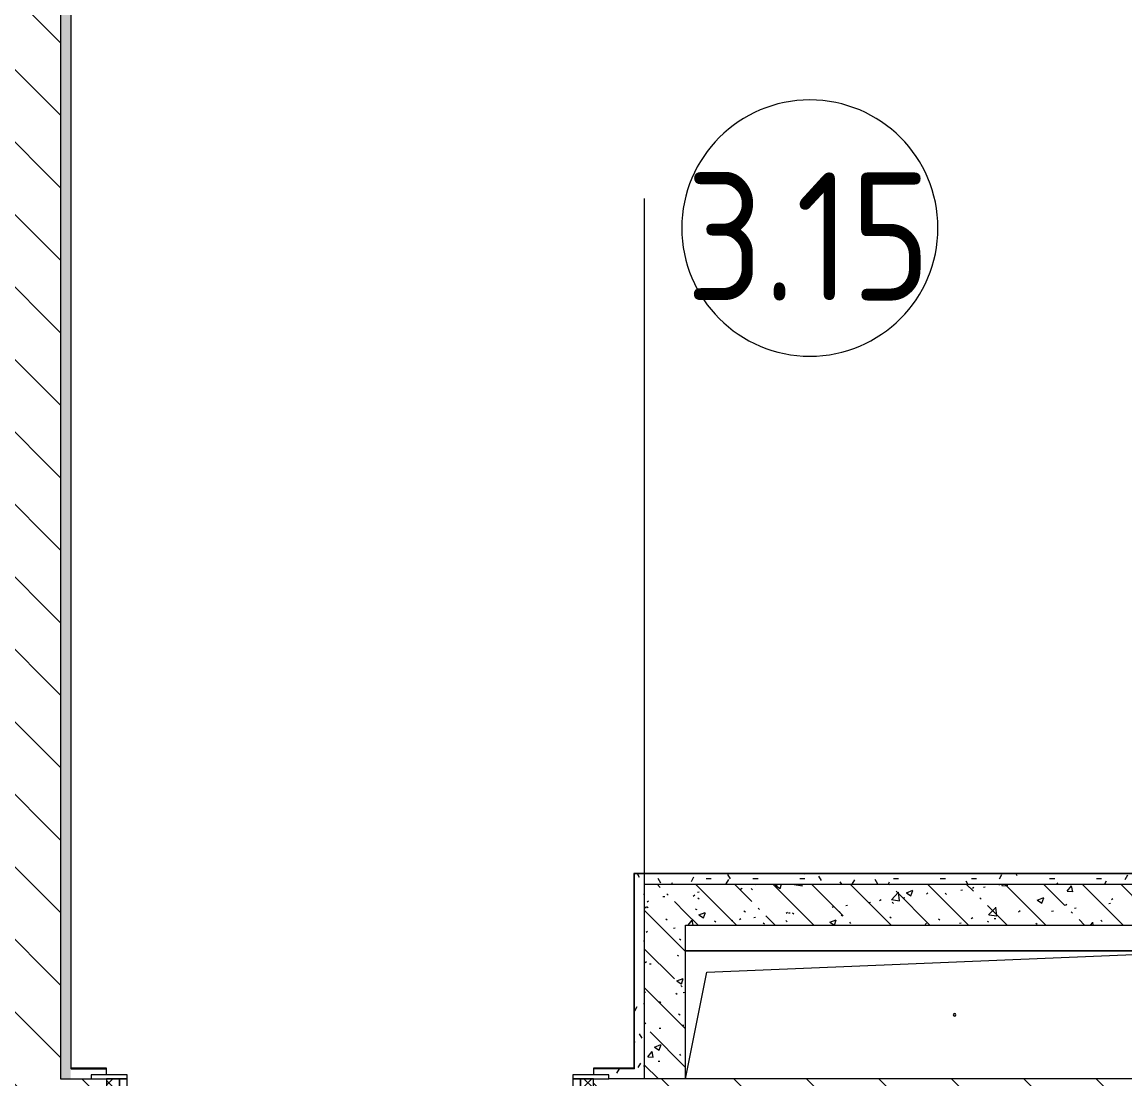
# Model space of a CAD drawing. Header units: millimetres. Extents: x -5714 to 188114, y -8553 to 29000.
# Drawn here: x 15795 to 17947, y 11100 to 13162 of the extents above; entities that cross this region are included whole.
import ezdxf

# ---------------------------------------------------------------- set-up
doc = ezdxf.new("R2010")
doc.units = ezdxf.units.MM
doc.linetypes.add('Осевая', pattern=[3175, 635, -476.25, 1587.5, -476.25])
for name, color, linetype, lineweight in [('A-AREA-IDEN', 7, 'Continuous', 9), ('A-DOOR', 7, 'Continuous', 9), ('A-DOOR-1', 7, 'Continuous', 13), ('A-DOOR-FRAM', 7, 'Continuous', 13), ('A-DOOR-FRAM-1', 7, 'Continuous', 9), ('A-GENM', 7, 'Continuous', 9), ('A-WALL', 7, 'Continuous', 9), ('I-WALL', 7, 'Continuous', 9), ('Оси-2', 7, 'Осевая', 9)]:
    doc.layers.add(name, color=color, linetype=linetype, lineweight=lineweight)
doc.layers.add('A-WALL-1', color=7, linetype='Continuous', lineweight=9, true_color=0x3c3c3c)
doc.layers.add('A-WALL-FNSH-1', color=7, linetype='Continuous', lineweight=9, true_color=0x3c3c3c)
doc.styles.add('GOST Common', font='GOST_Common.ttf', dxfattribs={"width": 0.9, "height": 250})
pattern_1 = [(135, (0, 0), (-70.71068, -70.71068), [])]
pattern_2 = [(135, (0, 0), (-75.43415, -75.43415), [106.68, -17.78, 3.556, -17.78]), (135, (0, 75.39), (-75.43415, -75.43415), []), (50, (0, 0), (127.5292, -11.1576), [13.335, -146.685]), (355, (0, 0), (-24.6697, 133.74), [10.668, -117.348]), (100.451, (10.63, -0.93), (102.8597, 122.5818), [11.333, -124.663]), (46.184, (0, 35.56), (189.7552, -29.4304), [20.002, -220.027]), (96.636, (15.81, 33.1), (166.1822, 173.1996), [17, -186.995]), (351.184, (0, 35.56), (166.184, 173.1976), [16.002, -176.022]), (21, (17.78, 26.67), (106.13027, -71.58603), [13.335, -146.685]), (326, (17.78, 26.67), (43.2619, 128.93175), [10.668, -117.348]), (71.451, (26.62, 20.7), (149.392, 57.34505), [11.333, -124.663]), (37.5, (0, 0), (2.16223, 59.18836), [3.353, -112.573, 3.353, -115.773, -117.792]), (37.5, (0, 0), (2.16223, 59.18836), [-235.052, 3.353, -114.44]), (7.5, (0, 0), (46.77386, 70.12615), [3.353, -64.567, 3.353, -109.906, -44.894]), (7.5, (0, 0), (46.77386, 70.12615), [-181.178, 3.353, -41.542]), (327.5, (-39.65, 0), (94.91367, -4.01009), [3.353, -41.097, 3.353, -135.331, -184.023]), (327.5, (-39.65, 0), (94.91367, -4.01009), [-183.134, 3.353, -180.67]), (317.5, (-57.43, 0), (103.69057, 17.79882), [3.353, -54.432, 3.353, -88.748, -130.683]), (317.5, (-57.43, 0), (103.69057, 17.79882), [-149.885, 3.353, -127.33])]
pattern_3 = [(0, (0, 0), (121.92, 30.48), [10.058, -81.382, 10.058, -81.382, -487.68]), (0, (0, 0), (121.92, 30.48), [-182.88, 10.058, -172.822, 10.058, -81.382, -213.36]), (0, (0, 0), (121.92, 30.48), [-457.2, 10.058, -50.902, 10.058, -142.342]), (120, (45.72, 15.24), (-87.356454, 90.345817), [10.058, -81.382, 10.058, -81.382, -487.68]), (120, (45.72, 15.24), (-87.356454, 90.345817), [-182.88, 10.058, -172.822, 10.058, -81.382, -213.36]), (120, (45.72, 15.24), (-87.356454, 90.345817), [-457.2, 10.058, -50.902, 10.058, -142.342]), (240, (60.96, 76.2), (-34.563546, -120.825817), [10.058, -81.382, 10.058, -81.382, -487.68]), (240, (60.96, 76.2), (-34.563546, -120.825817), [-182.88, 10.058, -172.822, 10.058, -81.382, -213.36]), (240, (60.96, 76.2), (-34.563546, -120.825817), [-457.2, 10.058, -50.902, 10.058, -142.342])]

# ---------------------------------------------------------------- blocks, each defined once
blk = doc.blocks.new('110_Дверь_СКБ_1Ст_Внутренняя1 - Д-7_п__950x2100h_Туалет EW30-32897972-План размещения напольных электротехнических лючков и розеток 3 этажа в осях 1-12')
at = {"layer": 'A-DOOR'}
h = blk.add_hatch(dxfattribs=at)
h.set_pattern_fill('FP_15', color=256, style=0, pattern_type=2)
h.set_pattern_definition([(135, (1826.41, 164.685), (-14.14214, -14.14214), []), (225, (1826.41, 164.685), (14.14214, -14.14214), [])])
h.paths.add_polyline_path([(487.5, 100), (462.5, 100), (462.5, -100), (487.5, -100)])
at = {"layer": 'A-DOOR-FRAM-1'}
h = blk.add_hatch(dxfattribs=at)
h.set_pattern_fill('FP_16', color=256, style=0, pattern_type=2)
h.set_pattern_definition([(45, (-296.384, 164.685), (-14.1421, 14.1421), []), (135, (-296.384, 164.685), (-14.1421, -14.1421), [])])
h.paths.add_polyline_path([(-437.5, 100), (-462.5, 100), (-462.5, -100), (-437.5, -100)])
at = {"layer": 'A-DOOR'}
blk.add_arc((-412.5, 100), 850, 360, 90, dxfattribs=at)
at = {"layer": 'A-DOOR-1'}
for p, q in [((-412.5, 950), (-412.5, 100)), ((-372.5, 950), (-412.5, 950)), ((-372.5, 100), (-372.5, 950)), ((-412.5, 100), (-372.5, 100))]:
    blk.add_line(p, q, dxfattribs=at)
at = {"layer": 'A-DOOR-FRAM'}
for p, q in [((-422.5, 108), (-492.5, 108)), ((-492.5, 108), (-492.5, 100)), ((-422.5, 100), (-422.5, 108)), ((517.5, 108), (447.5, 108)), ((447.5, 108), (447.5, 100)), ((517.5, 100), (517.5, 108)), ((-492.5, 100), (-422.5, 100)), ((-437.5, 100), (-462.5, 100)), ((-462.5, 100), (-462.5, -100)), ((-412.5, 100), (-437.5, 100)), ((-437.5, 100), (-437.5, 20)), ((-437.5, -100), (-437.5, 100)), ((-422.5, 100), (-437.5, 100)), ((-437.5, 100), (-437.5, 99)), ((-437.5, 99), (-422.5, 99)), ((-422.5, 99), (-422.5, 100)), ((-412.5, 60), (-412.5, 100)), ((437.5, 100), (437.5, 60)), ((462.5, 100), (437.5, 100)), ((462.5, 100), (447.5, 100)), ((447.5, 100), (447.5, 99)), ((447.5, 100), (517.5, 100)), ((447.5, 99), (462.5, 99)), ((462.5, 20), (462.5, 100)), ((487.5, 100), (462.5, 100)), ((462.5, 100), (462.5, -100)), ((462.5, 99), (462.5, 100)), ((487.5, -100), (487.5, 100)), ((-402.5, 60), (-412.5, 60)), ((-402.5, 20), (-402.5, 60)), ((437.5, 60), (427.5, 60)), ((427.5, 60), (427.5, 20)), ((-437.5, 20), (-402.5, 20)), ((-422.5, 20), (-437.5, 20)), ((-437.5, 20), (-437.5, -100)), ((-422.5, -100), (-422.5, 20)), ((427.5, 20), (462.5, 20)), ((462.5, 20), (447.5, 20)), ((447.5, 20), (447.5, -100)), ((462.5, -100), (462.5, 20)), ((-422.5, -100), (-492.5, -100)), ((-492.5, -100), (-492.5, -108)), ((-462.5, -100), (-437.5, -100)), ((-437.5, -100), (-422.5, -100)), ((-422.5, -108), (-422.5, -100)), ((447.5, -100), (462.5, -100)), ((517.5, -100), (447.5, -100)), ((447.5, -100), (447.5, -108)), ((462.5, -100), (487.5, -100)), ((517.5, -108), (517.5, -100)), ((-492.5, -108), (-422.5, -108)), ((447.5, -108), (517.5, -108))]:
    blk.add_line(p, q, dxfattribs=at)
blk = doc.blocks.new('GM_Отверстие прямоугольное _в плите_ - Отверстие-21987052-План размещения напольных электротехнических лючков и розеток 3 этажа в осях 1-12')
at = {"layer": 'A-GENM'}
for p, q in [((-525, 125), (525, 125)), ((525, 125), (-525, 125)), ((-483.3, 83.3), (525, 125)), ((525, 125), (525, -125)), ((525, -125), (525, 125)), ((-525, -125), (-483.3, 83.3))]:
    blk.add_line(p, q, dxfattribs=at)
for start, end in [(360, 180), (180, 360)]:
    blk.add_arc((0, 0), 2.5, start, end, dxfattribs=at)
blk = doc.blocks.new('Марка_Помещения - Номер-25198446-План размещения напольных электротехнических лючков и розеток 3 этажа в осях 1-12')
at = {"layer": 'A-AREA-IDEN'}
for start, end in [(360, 180), (180, 360)]:
    blk.add_arc((0, 0), 2.5, start, end, dxfattribs=at)

msp = doc.modelspace()

# ---------------------------------------------------------------- hatches: boundary and pattern name
at = {"layer": 'I-WALL'}
h = msp.add_hatch(dxfattribs=at)
h.set_pattern_fill('FP_8', color=256, style=0, pattern_type=2)
h.set_pattern_definition(pattern_1)
h.paths.add_polyline_path([(15670, 11100), (15870, 11100), (15870, 14980), (15670, 14980), (15670, 12815.3)])
h = msp.add_hatch(dxfattribs=at)
h.set_pattern_fill('FP_35', color=256, style=0, pattern_type=2)
h.set_pattern_definition(pattern_3)
h.paths.add_polyline_path([(15890, 11100), (15890, 14250), (15870, 14250), (15870, 11100), (15875, 11100)])
h = msp.add_hatch(dxfattribs=at)
h.set_pattern_fill('FP_35', color=256, style=0, pattern_type=2)
h.set_pattern_definition(pattern_3)
h.paths.add_polyline_path([(17010, 11120), (17010, 11500), (16990, 11500), (16990, 11120)])
h = msp.add_hatch(dxfattribs=at)
h.set_pattern_fill('FP_35', color=256, style=0, pattern_type=2)
h.set_pattern_definition(pattern_3)
h.paths.add_polyline_path([(18810, 11480), (18810, 11500), (17010, 11500), (17010, 11480), (17221.2, 11480)])
h = msp.add_hatch(dxfattribs=at)
h.set_pattern_fill('FP_17', color=256, style=0, pattern_type=2)
h.set_pattern_definition(pattern_2)
h.paths.add_polyline_path([(17090, 11100), (17090, 11480), (17010, 11480), (17010, 11100)])
h = msp.add_hatch(dxfattribs=at)
h.set_pattern_fill('FP_17', color=256, style=0, pattern_type=2)
h.set_pattern_definition(pattern_2)
h.paths.add_polyline_path([(18830, 11400), (18830, 11480), (17090, 11480), (17090, 11400), (18340, 11400)])
h = msp.add_hatch(dxfattribs=at)
h.set_pattern_fill('FP_35', color=256, style=0, pattern_type=2)
h.set_pattern_definition(pattern_3)
h.paths.add_polyline_path([(16940, 11100), (17010, 11100), (17010, 11120), (16910, 11120), (16910, 11108), (16940, 11107.5)])
h.paths.add_polyline_path([(15890, 11100), (15930, 11100), (15930, 11108), (15960, 11108), (15960, 11120), (15890, 11120)])
h = msp.add_hatch(dxfattribs=at)
h.set_pattern_fill('FP_8', color=256, style=0, pattern_type=2)
h.set_pattern_definition(pattern_1)
h.paths.add_polyline_path([(19710, 10900), (19710, 11100), (16910, 11100), (16910, 10900), (17221.2, 10900)])
h.paths.add_polyline_path([(15960, 10900), (15960, 11100), (15361, 11100), (15361, 10900), (15930, 10900)])
h.paths.add_polyline_path([(14411, 10900), (14411, 11100), (14210, 11100), (14210, 10900), (14381, 10900)])

# ---------------------------------------------------------------- linework, layer by layer
at = {"layer": 'A-WALL'}
for p, q in [((15870, 14270), (15870, 11100)), ((15890, 14250), (15890, 11120)), ((16990, 11120), (16990, 11500)), ((17010, 11100), (17010, 11480)), ((17010, 11480), (18830, 11480)), ((16990, 11120), (16910, 11120)), ((15870, 11100), (15930, 11100)), ((17010, 11100), (16940, 11100))]:
    msp.add_line(p, q, dxfattribs=at)
at = {"layer": 'A-WALL-1'}
for p, q in [((18810, 11500), (16990, 11500)), ((17090, 11100), (17090, 11400)), ((17090, 11400), (18260, 11400)), ((15891, 11120), (15890, 11120)), ((15960, 11108), (15960, 11120)), ((16910, 11120), (16910, 11108)), ((19710, 11100), (17010, 11100))]:
    msp.add_line(p, q, dxfattribs=at)
at = {"layer": 'A-WALL-FNSH-1'}
for p, q in [((15891, 11121), (15891, 14238)), ((16989, 11501), (16989, 11121)), ((18809, 11501), (16989, 11501)), ((15960, 11121), (15891, 11121)), ((15891, 11120), (15960, 11120)), ((15960, 11120), (15960, 11121)), ((16989, 11121), (16910, 11121)), ((16910, 11121), (16910, 11120))]:
    msp.add_line(p, q, dxfattribs=at)
at = {"layer": 'Оси-2'}
msp.add_line((17010, 593.7), (17010, 24898.1), dxfattribs=at)

# ---------------------------------------------------------------- block references
at = {"layer": 'A-AREA-IDEN', "xscale": 99.99999999999993, "yscale": 99.99999999999993, "zscale": 99.99999999999993}
msp.add_blockref('Марка_Помещения - Номер-25198446-План размещения напольных электротехнических лючков и розеток 3 этажа в осях 1-12', (17332.6, 12760), dxfattribs=at)
at = {"layer": 'A-DOOR', "rotation": 180}
msp.add_blockref('110_Дверь_СКБ_1Ст_Внутренняя1 - Д-7_п__950x2100h_Туалет EW30-32897972-План размещения напольных электротехнических лючков и розеток 3 этажа в осях 1-12', (16447.5, 11000), dxfattribs=at)
at = {"layer": 'A-GENM'}
msp.add_blockref('GM_Отверстие прямоугольное _в плите_ - Отверстие-21987052-План размещения напольных электротехнических лючков и розеток 3 этажа в осях 1-12', (17615, 11225), dxfattribs=at)

# ---------------------------------------------------------------- texts
at = {"layer": 'A-AREA-IDEN', "insert": (17090.7, 12868.6), "char_height": 250, "width": 606.076, "attachment_point": 1, "style": 'GOST Common'}
msp.add_mtext('3.15', dxfattribs=at)

doc.saveas('drawing.dxf')
